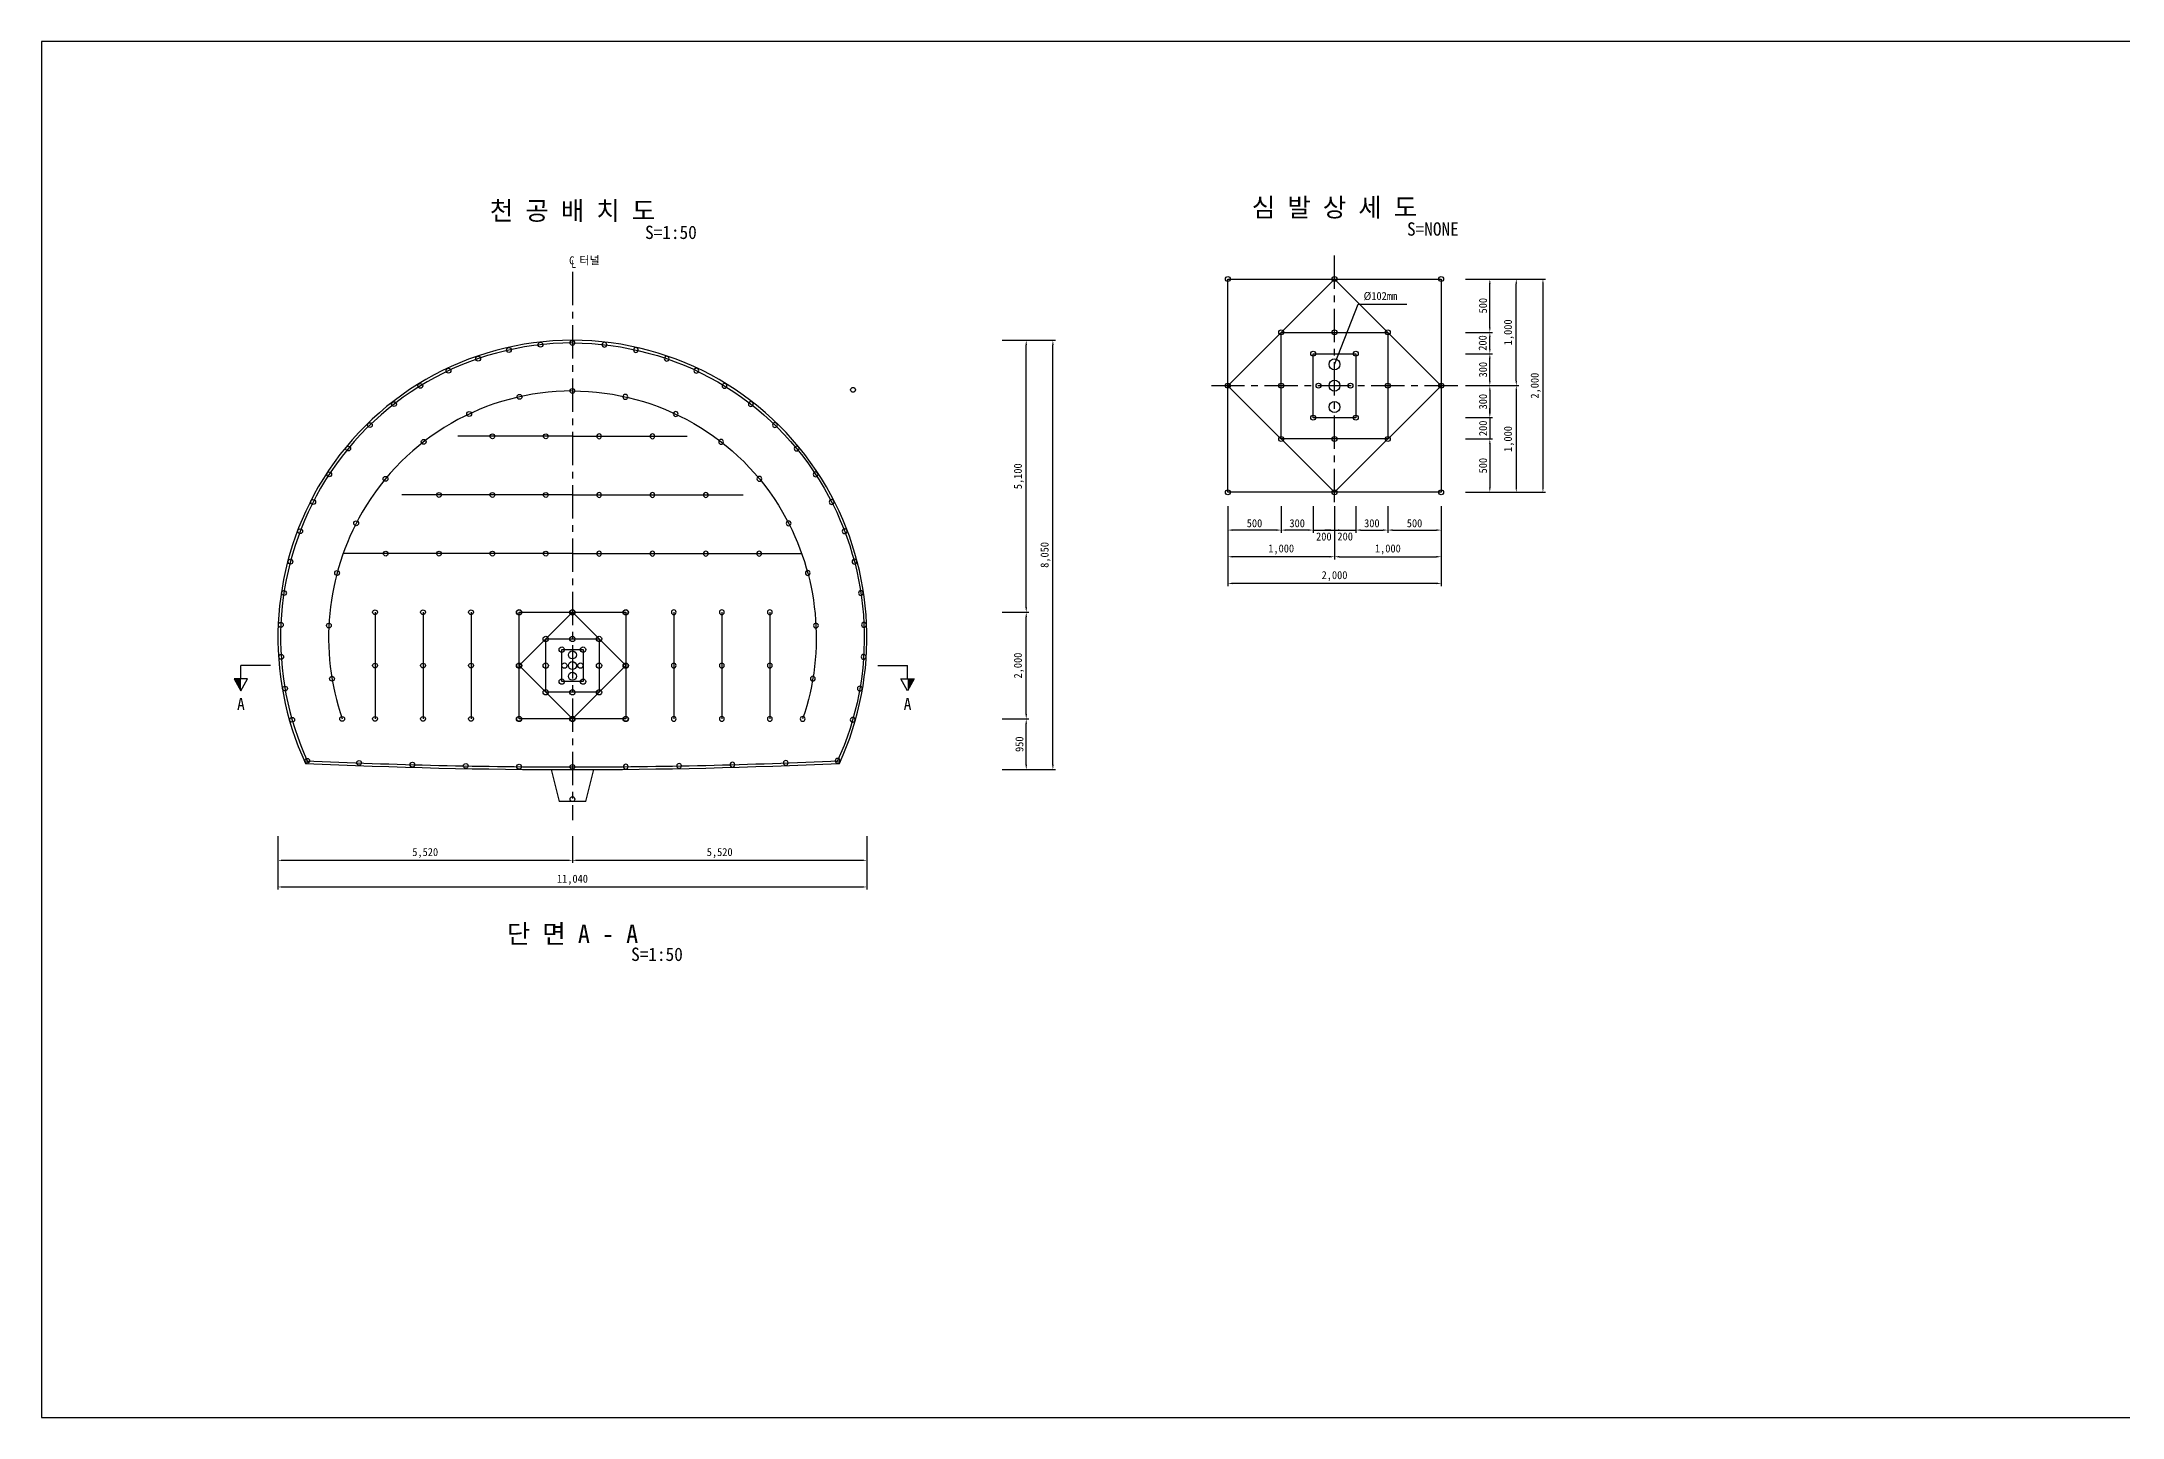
# Model space of a CAD drawing. Header units: millimetres. Extents: x -36866 to 42734, y 0 to 83144.
# Drawn here: x -36866 to 2138, y 54806 to 80606 of the extents above; entities that cross this region are included whole.
import ezdxf
from ezdxf.enums import TextEntityAlignment as Align

# ---------------------------------------------------------------- set-up
doc = ezdxf.new("R2010")
doc.units = ezdxf.units.MM
doc.header["$LTSCALE"] = 500
doc.header["$PDMODE"] = 1
doc.linetypes.add('A-CENTR01', pattern=[2, 1.25, -0.25, 0.25, -0.25])
for name, color, linetype in [('CS-BLST', 4, 'Continuous'), ('CS-BLST-LIN1', 2, 'Continuous'), ('CS-BLST-LIN2', 2, 'Continuous'), ('CS-BLST-LIN3', 2, 'Continuous'), ('CS-BLST-TEX1', 6, 'Continuous'), ('CS-CNTL', 1, 'A-CENTR01'), ('CS-DIMS', 1, 'Continuous'), ('CS-EXCV', 3, 'E-DIGLN01'), ('CS-LEAL', 1, 'Continuous'), ('CS-SYMB', 2, 'Continuous'), ('CS-TABL-TEX2', 3, 'Continuous'), ('CS-TEX1', 6, 'Continuous'), ('CS-TEXT', 3, 'Continuous'), ('CX-PAPR', 2, 'Continuous')]:
    doc.layers.add(name, color=color, linetype=linetype)
doc.styles.add('굴림체', font='')
doc.styles.get('굴림체').set_extended_font_data('GulimChe')
doc.linetypes.add('E-DIGLN01', pattern='A,0.9,-0.2,[19,kscals.shx,S=0.1,R=180,X=0,Y=0],0.9', length=2)
doc.dimstyles.new('DIM-50', dxfattribs={"dimscale": 50, "dimtxt": 3, "dimasz": 2, "dimexe": 1, "dimexo": 1, "dimgap": 1.25, "dimtad": 1, "dimdec": 0, "dimzin": 0, "dimdsep": 46, "dimlunit": 6, "dimtxsty": '굴림체', "dimcen": 0, "dimclrd": 1, "dimclre": 1, "dimclrt": 3, "dimaunit": 1, "dimadec": 3, "dimazin": 0, "dimtfac": 1, "dimtdec": 0, "dimtmove": 2, "dimatfit": 3, "dimfxl": 1, "dimtolj": 1, "dimtzin": 0, "dimarcsym": 0})
doc.dimstyles.new('DIM01-50', dxfattribs={"dimscale": 50, "dimtxt": 3, "dimasz": 1.8, "dimexe": 1, "dimexo": 1, "dimgap": 1, "dimtad": 1, "dimdec": 0, "dimzin": 9, "dimdsep": 46, "dimlunit": 6, "dimtxsty": '굴림체', "dimcen": 2.5, "dimclrt": 3, "dimadec": 4, "dimazin": 0, "dimtfac": 1, "dimtdec": 0, "dimtmove": 2, "dimatfit": 3, "dimfxl": 1, "dimtolj": 1, "dimtzin": 0, "dimarcsym": 0})

# ---------------------------------------------------------------- blocks, each defined once
blk = doc.blocks.new('*D66')
at = {"layer": 'CS-DIMS', "color": 0, "lineweight": -2, "transparency": 16777216}
for p, q in [((-32436, 65703), (-32436, 65203)), ((-26916, 65703), (-26916, 65203)), ((-32346, 65253), (-27006, 65253))]:
    blk.add_line(p, q, dxfattribs=at)
at = {"layer": 'CS-DIMS', "color": 0, "transparency": 16777216}
for points in [[(-32346, 65268), (-32346, 65238), (-32436, 65253)], [(-27006, 65268), (-27006, 65238), (-26916, 65253)]]:
    blk.add_solid(points, dxfattribs=at)
at = {"layer": 'Defpoints', "color": 0, "transparency": 16777216}
for p in [(-32436, 65753), (-26916, 65753), (-26916, 65253)]:
    blk.add_point(p, dxfattribs=at)
at = {"layer": 'CS-DIMS', "color": 3, "transparency": 16777216, "insert": (-29676, 65389), "char_height": 150, "attachment_point": 5, "style": '굴림체'}
blk.add_mtext('\\A1;5,520', dxfattribs=at)
blk = doc.blocks.new('*D67')
at = {"layer": 'CS-DIMS', "color": 0, "lineweight": -2, "transparency": 16777216}
for p, q in [((-26916, 65703), (-26916, 65203)), ((-21396, 65703), (-21396, 65203)), ((-26826, 65253), (-21486, 65253))]:
    blk.add_line(p, q, dxfattribs=at)
at = {"layer": 'CS-DIMS', "color": 0, "transparency": 16777216}
for points in [[(-26826, 65268), (-26826, 65238), (-26916, 65253)], [(-21486, 65268), (-21486, 65238), (-21396, 65253)]]:
    blk.add_solid(points, dxfattribs=at)
at = {"layer": 'Defpoints', "color": 0, "transparency": 16777216}
for p in [(-26916, 65753), (-21396, 65753), (-21396, 65253)]:
    blk.add_point(p, dxfattribs=at)
at = {"layer": 'CS-DIMS', "color": 3, "transparency": 16777216, "insert": (-24156, 65389), "char_height": 150, "attachment_point": 5, "style": '굴림체'}
blk.add_mtext('\\A1;5,520', dxfattribs=at)
blk = doc.blocks.new('*D68')
at = {"layer": 'CS-DIMS', "color": 0, "lineweight": -2, "transparency": 16777216}
for p, q in [((-32436, 65203), (-32436, 64703)), ((-21396, 65203), (-21396, 64703)), ((-32346, 64753), (-21486, 64753))]:
    blk.add_line(p, q, dxfattribs=at)
at = {"layer": 'CS-DIMS', "color": 0, "transparency": 16777216}
for points in [[(-32346, 64768), (-32346, 64738), (-32436, 64753)], [(-21486, 64768), (-21486, 64738), (-21396, 64753)]]:
    blk.add_solid(points, dxfattribs=at)
at = {"layer": 'Defpoints', "color": 0, "transparency": 16777216}
for p in [(-32436, 65253), (-21396, 65253), (-21396, 64753)]:
    blk.add_point(p, dxfattribs=at)
at = {"layer": 'CS-DIMS', "color": 3, "transparency": 16777216, "insert": (-26916, 64889), "char_height": 150, "attachment_point": 5, "style": '굴림체'}
blk.add_mtext('\\A1;11,040', dxfattribs=at)
blk = doc.blocks.new('SECB_L1')
at = {"layer": 'CS-SYMB'}
for p in [(-11.1, 4.99), (0, 0)]:
    blk.add_line(p, (-11.1, 0), dxfattribs=at)
blk.add_lwpolyline([(-11.1, 9.41), (-8.6, 4.99), (-13.6, 4.99)], close=True, dxfattribs=at)
blk.add_solid([(-11.1, 9.41), (-11.1, 9.41), (-11.1, 4.99), (-13.6, 4.99)], dxfattribs=at)
at = {"layer": 'CS-TEX1', "style": '굴림체', "flags": 4}
for tag, rotation in [('A_180', 180), ('A_090', 270), ('A_270', 90)]:
    blk.add_attdef(tag, text='', height=5, rotation=rotation, dxfattribs=at).set_placement((-10.79, 14), align=Align.MIDDLE)
blk.add_attdef('A_000', text='', height=4.5, dxfattribs=at).set_placement((-11.1, 14.41), align=Align.MIDDLE)
blk = doc.blocks.new('*D69')
at = {"layer": 'CS-DIMS', "color": 0, "lineweight": -2, "transparency": 16777216}
for p, q in [((-18860, 67905), (-18360, 67905)), ((-18410, 67045), (-18410, 67815)), ((-18860, 66955), (-18360, 66955))]:
    blk.add_line(p, q, dxfattribs=at)
at = {"layer": 'CS-DIMS', "color": 0, "transparency": 16777216}
for points in [[(-18425, 67815), (-18395, 67815), (-18410, 67905)], [(-18425, 67045), (-18395, 67045), (-18410, 66955)]]:
    blk.add_solid(points, dxfattribs=at)
at = {"layer": 'Defpoints', "color": 0, "transparency": 16777216}
for p in [(-18910, 67905), (-18410, 67905), (-18910, 66955)]:
    blk.add_point(p, dxfattribs=at)
at = {"layer": 'CS-DIMS', "color": 3, "transparency": 16777216, "insert": (-18537, 67430), "char_height": 150, "attachment_point": 5, "rotation": 90, "style": '굴림체'}
blk.add_mtext('\\A1;950', dxfattribs=at)
blk = doc.blocks.new('*D70')
at = {"layer": 'CS-DIMS', "color": 0, "lineweight": -2, "transparency": 16777216}
for p, q in [((-18360, 75005), (-17860, 75005)), ((-17910, 67045), (-17910, 74915)), ((-18360, 66955), (-17860, 66955))]:
    blk.add_line(p, q, dxfattribs=at)
at = {"layer": 'CS-DIMS', "color": 0, "transparency": 16777216}
for points in [[(-17925, 74915), (-17895, 74915), (-17910, 75005)], [(-17925, 67045), (-17895, 67045), (-17910, 66955)]]:
    blk.add_solid(points, dxfattribs=at)
at = {"layer": 'Defpoints', "color": 0, "transparency": 16777216}
for p in [(-18410, 75005), (-17910, 75005), (-18410, 66955)]:
    blk.add_point(p, dxfattribs=at)
at = {"layer": 'CS-DIMS', "color": 3, "transparency": 16777216, "insert": (-18047, 70980), "char_height": 150, "attachment_point": 5, "rotation": 90, "style": '굴림체'}
blk.add_mtext('\\A1;8,050', dxfattribs=at)
blk = doc.blocks.new('*D71')
at = {"layer": 'CS-DIMS', "color": 0, "lineweight": -2, "transparency": 16777216}
for p, q in [((-18860, 69905), (-18360, 69905)), ((-18410, 67995), (-18410, 69815)), ((-18860, 67905), (-18360, 67905))]:
    blk.add_line(p, q, dxfattribs=at)
at = {"layer": 'CS-DIMS', "color": 0, "transparency": 16777216}
for points in [[(-18425, 69815), (-18395, 69815), (-18410, 69905)], [(-18425, 67995), (-18395, 67995), (-18410, 67905)]]:
    blk.add_solid(points, dxfattribs=at)
at = {"layer": 'Defpoints', "color": 0, "transparency": 16777216}
for p in [(-18910, 69905), (-18410, 69905), (-18910, 67905)]:
    blk.add_point(p, dxfattribs=at)
at = {"layer": 'CS-DIMS', "color": 3, "transparency": 16777216, "insert": (-18547, 68905), "char_height": 150, "attachment_point": 5, "rotation": 90, "style": '굴림체'}
blk.add_mtext('\\A1;2,000', dxfattribs=at)
blk = doc.blocks.new('*D72')
at = {"layer": 'CS-DIMS', "color": 0, "lineweight": -2, "transparency": 16777216}
for p, q in [((-18860, 75005), (-18360, 75005)), ((-18410, 69995), (-18410, 74915)), ((-18860, 69905), (-18360, 69905))]:
    blk.add_line(p, q, dxfattribs=at)
at = {"layer": 'CS-DIMS', "color": 0, "transparency": 16777216}
for points in [[(-18425, 74915), (-18395, 74915), (-18410, 75005)], [(-18425, 69995), (-18395, 69995), (-18410, 69905)]]:
    blk.add_solid(points, dxfattribs=at)
at = {"layer": 'Defpoints', "color": 0, "transparency": 16777216}
for p in [(-18910, 75005), (-18410, 75005), (-18910, 69905)]:
    blk.add_point(p, dxfattribs=at)
at = {"layer": 'CS-DIMS', "color": 3, "transparency": 16777216, "insert": (-18547, 72455), "char_height": 150, "attachment_point": 5, "rotation": 90, "style": '굴림체'}
blk.add_mtext('\\A1;5,100', dxfattribs=at)
blk = doc.blocks.new('*D73')
at = {"layer": 'CS-DIMS', "color": 0, "lineweight": -2, "transparency": 16777216}
for p, q in [((-14631, 71896), (-14631, 70396)), ((-10631, 71896), (-10631, 70396)), ((-10721, 70446), (-14541, 70446))]:
    blk.add_line(p, q, dxfattribs=at)
at = {"layer": 'CS-DIMS', "color": 0, "transparency": 16777216}
for points in [[(-14541, 70461), (-14541, 70431), (-14631, 70446)], [(-10721, 70461), (-10721, 70431), (-10631, 70446)]]:
    blk.add_solid(points, dxfattribs=at)
at = {"layer": 'Defpoints', "color": 0, "transparency": 16777216}
for p in [(-14631, 71946), (-10631, 71946), (-14631, 70446)]:
    blk.add_point(p, dxfattribs=at)
at = {"layer": 'CS-DIMS', "color": 3, "transparency": 16777216, "insert": (-12631, 70582), "char_height": 150, "attachment_point": 5, "style": '굴림체'}
blk.add_mtext('\\A1;2,000', dxfattribs=at)
blk = doc.blocks.new('*D74')
at = {"layer": 'CS-DIMS', "color": 0, "lineweight": -2, "transparency": 16777216}
for p, q in [((-14631, 71896), (-14631, 70896)), ((-12631, 71896), (-12631, 70896)), ((-12721, 70946), (-14541, 70946))]:
    blk.add_line(p, q, dxfattribs=at)
at = {"layer": 'CS-DIMS', "color": 0, "transparency": 16777216}
for points in [[(-14541, 70961), (-14541, 70931), (-14631, 70946)], [(-12721, 70961), (-12721, 70931), (-12631, 70946)]]:
    blk.add_solid(points, dxfattribs=at)
at = {"layer": 'Defpoints', "color": 0, "transparency": 16777216}
for p in [(-14631, 71946), (-12631, 71946), (-14631, 70946)]:
    blk.add_point(p, dxfattribs=at)
at = {"layer": 'CS-DIMS', "color": 3, "transparency": 16777216, "insert": (-13631, 71082), "char_height": 150, "attachment_point": 5, "style": '굴림체'}
blk.add_mtext('\\A1;1,000', dxfattribs=at)
blk = doc.blocks.new('*D75')
at = {"layer": 'CS-DIMS', "color": 0, "lineweight": -2, "transparency": 16777216}
for p, q in [((-14631, 71896), (-14631, 71396)), ((-13631, 71896), (-13631, 71396)), ((-13721, 71446), (-14541, 71446))]:
    blk.add_line(p, q, dxfattribs=at)
at = {"layer": 'CS-DIMS', "color": 0, "transparency": 16777216}
for points in [[(-14541, 71461), (-14541, 71431), (-14631, 71446)], [(-13721, 71461), (-13721, 71431), (-13631, 71446)]]:
    blk.add_solid(points, dxfattribs=at)
at = {"layer": 'Defpoints', "color": 0, "transparency": 16777216}
for p in [(-14631, 71946), (-13631, 71946), (-14631, 71446)]:
    blk.add_point(p, dxfattribs=at)
at = {"layer": 'CS-DIMS', "color": 3, "transparency": 16777216, "insert": (-14131, 71573), "char_height": 150, "attachment_point": 5, "style": '굴림체'}
blk.add_mtext('\\A1;500', dxfattribs=at)
blk = doc.blocks.new('*D76')
at = {"layer": 'CS-DIMS', "color": 0, "lineweight": -2, "transparency": 16777216}
for p, q in [((-13631, 71896), (-13631, 71396)), ((-13031, 71896), (-13031, 71396)), ((-13121, 71446), (-13541, 71446))]:
    blk.add_line(p, q, dxfattribs=at)
at = {"layer": 'CS-DIMS', "color": 0, "transparency": 16777216}
for points in [[(-13541, 71461), (-13541, 71431), (-13631, 71446)], [(-13121, 71461), (-13121, 71431), (-13031, 71446)]]:
    blk.add_solid(points, dxfattribs=at)
at = {"layer": 'Defpoints', "color": 0, "transparency": 16777216}
for p in [(-13631, 71946), (-13031, 71946), (-13631, 71446)]:
    blk.add_point(p, dxfattribs=at)
at = {"layer": 'CS-DIMS', "color": 3, "transparency": 16777216, "insert": (-13331, 71573), "char_height": 150, "attachment_point": 5, "style": '굴림체'}
blk.add_mtext('\\A1;300', dxfattribs=at)
blk = doc.blocks.new('*D77')
at = {"layer": 'CS-DIMS', "color": 0, "lineweight": -2, "transparency": 16777216}
for p, q in [((-12631, 71896), (-12631, 70896)), ((-10631, 71896), (-10631, 70896)), ((-12541, 70946), (-10721, 70946))]:
    blk.add_line(p, q, dxfattribs=at)
at = {"layer": 'CS-DIMS', "color": 0, "transparency": 16777216}
for points in [[(-12541, 70961), (-12541, 70931), (-12631, 70946)], [(-10721, 70961), (-10721, 70931), (-10631, 70946)]]:
    blk.add_solid(points, dxfattribs=at)
at = {"layer": 'Defpoints', "color": 0, "transparency": 16777216}
for p in [(-12631, 71946), (-10631, 71946), (-10631, 70946)]:
    blk.add_point(p, dxfattribs=at)
at = {"layer": 'CS-DIMS', "color": 3, "transparency": 16777216, "insert": (-11631, 71082), "char_height": 150, "attachment_point": 5, "style": '굴림체'}
blk.add_mtext('\\A1;1,000', dxfattribs=at)
blk = doc.blocks.new('*D78')
at = {"layer": 'CS-DIMS', "color": 0, "lineweight": -2, "transparency": 16777216}
for p, q in [((-11631, 71896), (-11631, 71396)), ((-10631, 71896), (-10631, 71396)), ((-11541, 71446), (-10721, 71446))]:
    blk.add_line(p, q, dxfattribs=at)
at = {"layer": 'CS-DIMS', "color": 0, "transparency": 16777216}
for points in [[(-11541, 71461), (-11541, 71431), (-11631, 71446)], [(-10721, 71461), (-10721, 71431), (-10631, 71446)]]:
    blk.add_solid(points, dxfattribs=at)
at = {"layer": 'Defpoints', "color": 0, "transparency": 16777216}
for p in [(-11631, 71946), (-10631, 71946), (-10631, 71446)]:
    blk.add_point(p, dxfattribs=at)
at = {"layer": 'CS-DIMS', "color": 3, "transparency": 16777216, "insert": (-11131, 71573), "char_height": 150, "attachment_point": 5, "style": '굴림체'}
blk.add_mtext('\\A1;500', dxfattribs=at)
blk = doc.blocks.new('*D79')
at = {"layer": 'CS-DIMS', "color": 0, "lineweight": -2, "transparency": 16777216}
for p, q in [((-12230, 71896), (-12230, 71396)), ((-11631, 71896), (-11631, 71396)), ((-12140, 71446), (-11721, 71446))]:
    blk.add_line(p, q, dxfattribs=at)
at = {"layer": 'CS-DIMS', "color": 0, "transparency": 16777216}
for points in [[(-12140, 71461), (-12140, 71431), (-12230, 71446)], [(-11721, 71461), (-11721, 71431), (-11631, 71446)]]:
    blk.add_solid(points, dxfattribs=at)
at = {"layer": 'Defpoints', "color": 0, "transparency": 16777216}
for p in [(-12230, 71946), (-11631, 71946), (-11631, 71446)]:
    blk.add_point(p, dxfattribs=at)
at = {"layer": 'CS-DIMS', "color": 3, "transparency": 16777216, "insert": (-11931, 71573), "char_height": 150, "attachment_point": 5, "style": '굴림체'}
blk.add_mtext('\\A1;300', dxfattribs=at)
blk = doc.blocks.new('*D80')
at = {"layer": 'CS-DIMS', "color": 0, "lineweight": -2, "transparency": 16777216}
for p, q in [((-12631, 71896), (-12631, 71396)), ((-12230, 71896), (-12230, 71396)), ((-12721, 71446), (-12811, 71446)), ((-12631, 71446), (-12230, 71446)), ((-12140, 71446), (-12050, 71446))]:
    blk.add_line(p, q, dxfattribs=at)
at = {"layer": 'CS-DIMS', "color": 0, "transparency": 16777216}
for points in [[(-12721, 71461), (-12721, 71431), (-12631, 71446)], [(-12140, 71461), (-12140, 71431), (-12230, 71446)]]:
    blk.add_solid(points, dxfattribs=at)
at = {"layer": 'Defpoints', "color": 0, "transparency": 16777216}
for p in [(-12631, 71946), (-12230, 71946), (-12230, 71446)]:
    blk.add_point(p, dxfattribs=at)
at = {"layer": 'CS-DIMS', "color": 3, "transparency": 16777216, "insert": (-12431, 71325), "char_height": 150, "attachment_point": 5, "style": '굴림체'}
blk.add_mtext('\\A1;200', dxfattribs=at)
blk = doc.blocks.new('*D81')
at = {"layer": 'CS-DIMS', "color": 0, "lineweight": -2, "transparency": 16777216}
for p, q in [((-10174, 76154), (-8674, 76154)), ((-8724, 76064), (-8724, 72244)), ((-10173, 72154), (-8674, 72154))]:
    blk.add_line(p, q, dxfattribs=at)
at = {"layer": 'CS-DIMS', "color": 0, "transparency": 16777216}
for points in [[(-8739, 76064), (-8709, 76064), (-8724, 76154)], [(-8739, 72244), (-8709, 72244), (-8724, 72154)]]:
    blk.add_solid(points, dxfattribs=at)
at = {"layer": 'Defpoints', "color": 0, "transparency": 16777216}
for p in [(-10224, 76154), (-10223, 72154), (-8724, 72154)]:
    blk.add_point(p, dxfattribs=at)
at = {"layer": 'CS-DIMS', "color": 3, "transparency": 16777216, "insert": (-8860, 74154), "char_height": 150, "attachment_point": 5, "rotation": 90, "style": '굴림체'}
blk.add_mtext('\\A1;2,000', dxfattribs=at)
blk = doc.blocks.new('*D82')
at = {"layer": 'CS-DIMS', "color": 0, "lineweight": -2, "transparency": 16777216}
for p, q in [((-10173, 74154), (-9174, 74154)), ((-9224, 74064), (-9224, 72244)), ((-10174, 72154), (-9174, 72154))]:
    blk.add_line(p, q, dxfattribs=at)
at = {"layer": 'CS-DIMS', "color": 0, "transparency": 16777216}
for points in [[(-9239, 74064), (-9209, 74064), (-9224, 74154)], [(-9239, 72244), (-9209, 72244), (-9224, 72154)]]:
    blk.add_solid(points, dxfattribs=at)
at = {"layer": 'Defpoints', "color": 0, "transparency": 16777216}
for p in [(-10223, 74154), (-10224, 72154), (-9224, 72154)]:
    blk.add_point(p, dxfattribs=at)
at = {"layer": 'CS-DIMS', "color": 3, "transparency": 16777216, "insert": (-9360, 73154), "char_height": 150, "attachment_point": 5, "rotation": 90, "style": '굴림체'}
blk.add_mtext('\\A1;1,000', dxfattribs=at)
blk = doc.blocks.new('*D83')
at = {"layer": 'CS-DIMS', "color": 0, "lineweight": -2, "transparency": 16777216}
for p, q in [((-10173, 73154), (-9670, 73154)), ((-9720, 73064), (-9720, 72244)), ((-10173, 72154), (-9670, 72154))]:
    blk.add_line(p, q, dxfattribs=at)
at = {"layer": 'CS-DIMS', "color": 0, "transparency": 16777216}
for points in [[(-9735, 73064), (-9705, 73064), (-9720, 73154)], [(-9735, 72244), (-9705, 72244), (-9720, 72154)]]:
    blk.add_solid(points, dxfattribs=at)
at = {"layer": 'Defpoints', "color": 0, "transparency": 16777216}
for p in [(-10223, 73154), (-10223, 72154), (-9720, 72154)]:
    blk.add_point(p, dxfattribs=at)
at = {"layer": 'CS-DIMS', "color": 3, "transparency": 16777216, "insert": (-9847, 72654), "char_height": 150, "attachment_point": 5, "rotation": 90, "style": '굴림체'}
blk.add_mtext('\\A1;500', dxfattribs=at)
blk = doc.blocks.new('*D84')
at = {"layer": 'CS-DIMS', "color": 0, "lineweight": -2, "transparency": 16777216}
for p, q in [((-9720, 73644), (-9720, 73734)), ((-10173, 73554), (-9670, 73554)), ((-9720, 73554), (-9720, 73154)), ((-10173, 73154), (-9670, 73154)), ((-9720, 73064), (-9720, 72974))]:
    blk.add_line(p, q, dxfattribs=at)
at = {"layer": 'CS-DIMS', "color": 0, "transparency": 16777216}
for points in [[(-9735, 73644), (-9705, 73644), (-9720, 73554)], [(-9735, 73064), (-9705, 73064), (-9720, 73154)]]:
    blk.add_solid(points, dxfattribs=at)
at = {"layer": 'Defpoints', "color": 0, "transparency": 16777216}
for p in [(-10223, 73554), (-10223, 73154), (-9720, 73154)]:
    blk.add_point(p, dxfattribs=at)
at = {"layer": 'CS-DIMS', "color": 3, "transparency": 16777216, "insert": (-9846, 73354), "char_height": 150, "attachment_point": 5, "rotation": 90, "style": '굴림체'}
blk.add_mtext('\\A1;200', dxfattribs=at)
blk = doc.blocks.new('*D85')
at = {"layer": 'CS-DIMS', "color": 0, "lineweight": -2, "transparency": 16777216}
for p, q in [((-10173, 74154), (-9670, 74154)), ((-9720, 74064), (-9720, 73644)), ((-10173, 73554), (-9670, 73554))]:
    blk.add_line(p, q, dxfattribs=at)
at = {"layer": 'CS-DIMS', "color": 0, "transparency": 16777216}
for points in [[(-9735, 74064), (-9705, 74064), (-9720, 74154)], [(-9735, 73644), (-9705, 73644), (-9720, 73554)]]:
    blk.add_solid(points, dxfattribs=at)
at = {"layer": 'Defpoints', "color": 0, "transparency": 16777216}
for p in [(-10223, 74154), (-10223, 73554), (-9720, 73554)]:
    blk.add_point(p, dxfattribs=at)
at = {"layer": 'CS-DIMS', "color": 3, "transparency": 16777216, "insert": (-9847, 73854), "char_height": 150, "attachment_point": 5, "rotation": 90, "style": '굴림체'}
blk.add_mtext('\\A1;300', dxfattribs=at)
blk = doc.blocks.new('*D86')
at = {"layer": 'CS-DIMS', "color": 0, "lineweight": -2, "transparency": 16777216}
for p, q in [((-10174, 76154), (-9174, 76154)), ((-9224, 74244), (-9224, 76064)), ((-10173, 74154), (-9174, 74154))]:
    blk.add_line(p, q, dxfattribs=at)
at = {"layer": 'CS-DIMS', "color": 0, "transparency": 16777216}
for points in [[(-9239, 76064), (-9209, 76064), (-9224, 76154)], [(-9239, 74244), (-9209, 74244), (-9224, 74154)]]:
    blk.add_solid(points, dxfattribs=at)
at = {"layer": 'Defpoints', "color": 0, "transparency": 16777216}
for p in [(-10224, 76154), (-9224, 76154), (-10223, 74154)]:
    blk.add_point(p, dxfattribs=at)
at = {"layer": 'CS-DIMS', "color": 3, "transparency": 16777216, "insert": (-9360, 75154), "char_height": 150, "attachment_point": 5, "rotation": 90, "style": '굴림체'}
blk.add_mtext('\\A1;1,000', dxfattribs=at)
blk = doc.blocks.new('*D87')
at = {"layer": 'CS-DIMS', "color": 0, "lineweight": -2, "transparency": 16777216}
for p, q in [((-10173, 76154), (-9670, 76154)), ((-9720, 75244), (-9720, 76064)), ((-10173, 75154), (-9670, 75154))]:
    blk.add_line(p, q, dxfattribs=at)
at = {"layer": 'CS-DIMS', "color": 0, "transparency": 16777216}
for points in [[(-9735, 76064), (-9705, 76064), (-9720, 76154)], [(-9735, 75244), (-9705, 75244), (-9720, 75154)]]:
    blk.add_solid(points, dxfattribs=at)
at = {"layer": 'Defpoints', "color": 0, "transparency": 16777216}
for p in [(-10223, 76154), (-9720, 76154), (-10223, 75154)]:
    blk.add_point(p, dxfattribs=at)
at = {"layer": 'CS-DIMS', "color": 3, "transparency": 16777216, "insert": (-9847, 75654), "char_height": 150, "attachment_point": 5, "rotation": 90, "style": '굴림체'}
blk.add_mtext('\\A1;500', dxfattribs=at)
blk = doc.blocks.new('*D88')
at = {"layer": 'CS-DIMS', "color": 0, "lineweight": -2, "transparency": 16777216}
for p, q in [((-10173, 75154), (-9670, 75154)), ((-9720, 74844), (-9720, 75064)), ((-10173, 74754), (-9670, 74754))]:
    blk.add_line(p, q, dxfattribs=at)
at = {"layer": 'CS-DIMS', "color": 0, "transparency": 16777216}
for points in [[(-9735, 75064), (-9705, 75064), (-9720, 75154)], [(-9735, 74844), (-9705, 74844), (-9720, 74754)]]:
    blk.add_solid(points, dxfattribs=at)
at = {"layer": 'Defpoints', "color": 0, "transparency": 16777216}
for p in [(-10223, 75154), (-9720, 75154), (-10223, 74754)]:
    blk.add_point(p, dxfattribs=at)
at = {"layer": 'CS-DIMS', "color": 3, "transparency": 16777216, "insert": (-9854, 74954), "char_height": 150, "attachment_point": 5, "rotation": 90, "style": '굴림체'}
blk.add_mtext('\\A1;200', dxfattribs=at)
blk = doc.blocks.new('*D89')
at = {"layer": 'CS-DIMS', "color": 0, "lineweight": -2, "transparency": 16777216}
for p, q in [((-10173, 74754), (-9670, 74754)), ((-9720, 74244), (-9720, 74664)), ((-10173, 74154), (-9670, 74154))]:
    blk.add_line(p, q, dxfattribs=at)
at = {"layer": 'CS-DIMS', "color": 0, "transparency": 16777216}
for points in [[(-9735, 74664), (-9705, 74664), (-9720, 74754)], [(-9735, 74244), (-9705, 74244), (-9720, 74154)]]:
    blk.add_solid(points, dxfattribs=at)
at = {"layer": 'Defpoints', "color": 0, "transparency": 16777216}
for p in [(-10223, 74754), (-9720, 74754), (-10223, 74154)]:
    blk.add_point(p, dxfattribs=at)
at = {"layer": 'CS-DIMS', "color": 3, "transparency": 16777216, "insert": (-9847, 74454), "char_height": 150, "attachment_point": 5, "rotation": 90, "style": '굴림체'}
blk.add_mtext('\\A1;300', dxfattribs=at)
blk = doc.blocks.new('*D90')
at = {"layer": 'CS-DIMS', "color": 0, "lineweight": -2, "transparency": 16777216}
for p, q in [((-13031, 71896), (-13031, 71396)), ((-12631, 71896), (-12631, 71396)), ((-13121, 71446), (-13211, 71446)), ((-13031, 71446), (-12631, 71446)), ((-12541, 71446), (-12451, 71446))]:
    blk.add_line(p, q, dxfattribs=at)
at = {"layer": 'CS-DIMS', "color": 0, "transparency": 16777216}
for points in [[(-13121, 71461), (-13121, 71431), (-13031, 71446)], [(-12541, 71461), (-12541, 71431), (-12631, 71446)]]:
    blk.add_solid(points, dxfattribs=at)
at = {"layer": 'Defpoints', "color": 0, "transparency": 16777216}
for p in [(-13031, 71946), (-12631, 71946), (-12631, 71446)]:
    blk.add_point(p, dxfattribs=at)
at = {"layer": 'CS-DIMS', "color": 3, "transparency": 16777216, "insert": (-12831, 71324), "char_height": 150, "attachment_point": 5, "style": '굴림체'}
blk.add_mtext('\\A1;200', dxfattribs=at)
blk = doc.blocks.new('bh')
at = {"layer": 'CS-BLST'}
blk.add_circle((0, 0), 45, dxfattribs=at)

msp = doc.modelspace()

# ---------------------------------------------------------------- linework, layer by layer
at = {"layer": 'CS-BLST'}
for centre, radius in [((-14631, 76153.8), 45), ((-12631, 76153.8), 45), ((-10631, 76153.8), 45), ((-13631, 75153.8), 45), ((-12631, 75153.8), 45), ((-11631, 75153.8), 45), ((-13031, 74753.8), 45), ((-12631, 74553.8), 102), ((-12231, 74753.8), 45), ((-14631, 74153.8), 45), ((-13631, 74153.8), 45), ((-12931, 74153.8), 45), ((-12631, 74153.8), 102), ((-12331, 74153.8), 45), ((-11631, 74153.8), 45), ((-10631, 74153.8), 45), ((-12631, 73753.8), 102), ((-13031, 73553.8), 45), ((-12231, 73553.8), 45), ((-13631, 73153.8), 45), ((-12631, 73153.8), 45), ((-11631, 73153.8), 45), ((-14631, 72153.8), 45), ((-12631, 72153.8), 45), ((-10631, 72153.8), 45), ((-27916.4, 69904.6), 50), ((-26916.4, 69904.6), 50), ((-25916.4, 69904.6), 50), ((-27416.4, 69404.6), 50), ((-26916.4, 69404.6), 50), ((-26416.4, 69404.6), 50), ((-27116.4, 69204.6), 50), ((-26916.4, 69104.6), 75), ((-26716.4, 69204.6), 50), ((-27916.4, 68904.6), 50), ((-27416.4, 68904.6), 50), ((-27116.4, 68604.6), 50), ((-27066.4, 68904.6), 50), ((-26916.4, 68904.6), 75), ((-26916.4, 68704.6), 75), ((-26766.4, 68904.6), 50), ((-26716.4, 68604.6), 50), ((-26416.4, 68904.6), 50), ((-25916.4, 68904.6), 50), ((-27416.4, 68404.6), 50), ((-26916.4, 68404.6), 50), ((-26416.4, 68404.6), 50), ((-27916.4, 67904.6), 50), ((-26916.4, 67904.6), 50), ((-25916.4, 67904.6), 50)]:
    msp.add_circle(centre, radius, dxfattribs=at)
at = {"layer": 'CS-BLST-LIN1'}
for p, q in [((-26916.4, 73204.6), (-29064.5, 73204.6)), ((-26916.4, 73204.6), (-24768.3, 73204.6)), ((-26916.4, 72104.6), (-30116.4, 72104.6)), ((-26916.4, 72104.6), (-23716.4, 72104.6)), ((-26916.4, 71004.6), (-31214.7, 71004.6)), ((-26916.4, 71004.6), (-22618, 71004.6)), ((-30616.4, 69904.6), (-30616.4, 67904.6)), ((-29716.4, 69904.6), (-29716.4, 67904.6)), ((-28816.4, 69904.6), (-28816.4, 67904.6)), ((-25016.4, 69904.6), (-25016.4, 67904.6)), ((-24116.4, 69904.6), (-24116.4, 67904.6)), ((-23216.4, 69904.6), (-23216.4, 67904.6))]:
    msp.add_line(p, q, dxfattribs=at)
for points in [[(-14631, 74153.8), (-12631, 76153.8), (-10631, 74153.8), (-12631, 72153.8), (-14631, 74153.8)], [(-14631, 76153.8), (-10631, 76153.8), (-10631, 72153.8), (-14631, 72153.8), (-14631, 76153.8)], [(-13031, 74753.8), (-12231, 74753.8), (-12231, 73553.8), (-13031, 73553.8), (-13031, 74753.8)], [(-27916.4, 69904.6), (-25916.4, 69904.6), (-25916.4, 67904.6), (-27916.4, 67904.6), (-27916.4, 69904.6)], [(-27916.4, 68904.6), (-26916.4, 69904.6), (-25916.4, 68904.6), (-26916.4, 67904.6), (-27916.4, 68904.6)], [(-27916.4, 69904.6), (-25916.4, 69904.6), (-25916.4, 67904.6), (-27916.4, 67904.6), (-27916.4, 69904.6)], [(-27416.4, 69404.6), (-26416.4, 69404.6), (-26416.4, 68404.6), (-27416.4, 68404.6), (-27416.4, 69404.6)], [(-27116.4, 69204.6), (-26716.4, 69204.6), (-26716.4, 68604.6), (-27116.4, 68604.6), (-27116.4, 69204.6)]]:
    msp.add_lwpolyline(points, dxfattribs=at)
msp.add_lwpolyline([(-13631, 75153.8), (-11631, 75153.8), (-11631, 73153.8), (-13631, 73153.8)], close=True, dxfattribs=at)
at = {"layer": 'CS-BLST-LIN2', "flags": 128}
for points in [[(-26916.4, 74054.6, 0.2679492), (-30856.8, 71779.6, 0.2168168), (-31232.2, 67904.6, 0.2168168)], [(-26916.4, 74054.6, -0.2679492), (-22976, 71779.6, -0.2168168), (-22600.6, 67904.6, -0.2168168)]]:
    msp.add_lwpolyline(points, format="xyb", dxfattribs=at)
at = {"layer": 'CS-BLST-LIN3', "flags": 128}
for points in [[(-26916.4, 74954.6, 0.2679492), (-31636.2, 72229.6, 0.2431568), (-31875.5, 67092.5)], [(-26916.4, 74954.6, -0.2679492), (-22196.5, 72229.6, -0.2431568), (-21957.3, 67092.5)]]:
    msp.add_lwpolyline(points, format="xyb", dxfattribs=at)
at = {"layer": 'CS-BLST-LIN3'}
for start, end in [(267.320327, 270), (270, 272.679673)]:
    msp.add_arc((-26916.4, 173999), 106994.4, start, end, dxfattribs=at)
at = {"layer": 'CS-CNTL'}
for p, q in [((-12631, 71972.2), (-12631, 76712.6)), ((-26916.4, 76286.3), (-26916.4, 66005.3)), ((-10318, 74153.8), (-14938, 74153.8))]:
    msp.add_line(p, q, dxfattribs=at)
at = {"layer": 'CS-EXCV'}
for q in [(-26516.4, 66954.6), (-27166.4, 66354.6)]:
    msp.add_line((-26666.4, 66354.6), q, dxfattribs=at)
at = {"layer": 'CS-EXCV', "flags": 128}
msp.add_lwpolyline([(-21911.8, 67071.6, 0.2431568), (-22153.2, 72254.6, 0.5773503), (-31679.5, 72254.6, 0.2431568), (-31920.9, 67071.6, 0.2424339)], format="xyb", dxfattribs=at)
msp.add_lwpolyline([(-27316.4, 66954.6), (-27166.4, 66354.6)], dxfattribs=at)
at = {"layer": 'CS-EXCV'}
msp.add_arc((-26916.4, 173999), 107044.4, 267.320327, 272.679673, dxfattribs=at)
at = {"layer": 'CX-PAPR'}
msp.add_lwpolyline([(-36866.4, 54806.1), (2933.6, 54806.1), (2933.6, 80606.1), (-36866.4, 80606.1)], close=True, dxfattribs=at)

# ---------------------------------------------------------------- block references
at = {"layer": 'CS-BLST-LIN3'}
for p, rotation in [((-27515.2, 74921.6), 186.3077922393581), ((-28683.8, 74660), 198.9233767180799), ((-28106.7, 74823), 192.615584478719), ((-29767.2, 74149.6), 211.5389611968018), ((-29239.6, 74434.6), 205.2311689574409), ((-30260.2, 73808.2), 217.8467534361627), ((-27908.3, 73945.2), 192.5924790123994), ((-30712.8, 73414.8), 224.1545456755237), ((-28852.6, 73622.1), 205.1849580248015), ((-31119.5, 72974), 230.4623379148846), ((-29703.7, 73100.9), 217.7774370372037), ((-28416.4, 73204.6), 180.0000451969065), ((-27416.4, 73204.6), 180.0000451969065), ((-31475.2, 72491.2), 236.7701301542455), ((-30420.7, 72406.7), 230.3699160496058), ((-31775.9, 71972.3), 242.9954780538411), ((-29416.4, 72104.6), 180.0000451969065), ((-28416.4, 72104.6), 180.0000451969065), ((-27416.4, 72104.6), 180.0000451969065), ((-32019.2, 71424.2), 249.134311573005), ((-30969.3, 71573), 242.8678505498478), ((-30416.4, 71004.6), 180.0000451969065), ((-29416.4, 71004.6), 180.0000451969065), ((-28416.4, 71004.6), 180.0000451969065), ((-27416.4, 71004.6), 180.0000451969065), ((-32202.5, 70853.2), 255.273145092169), ((-31327.6, 70641.4), 255.0584419357886), ((-32323.7, 70265.8), 261.4119786113329), ((-32381.4, 69668.9), 267.5508121304968), ((-31481.1, 69655.2), 267.2490333217294), ((-32374.9, 69069.2), 273.6896456496608), ((-31422.8, 68658.8), 279.4396247076702), ((-32304.3, 68473.7), 279.8284791688247), ((-32170.4, 67889.1), 285.9673126879887), ((-31232.2, 67904.6), 279.4396247076702), ((-30915.4, 67079.4), 357.8579892392837), ((-29916, 67046.7), 358.3934919294924), ((-28916.3, 67023.3), 358.9289946197011), ((-27916.4, 67009.3), 359.4644973099098)]:
    msp.add_blockref('bh', p, dxfattribs=dict(at, rotation=rotation))
for p in [(-26916.4, 74954.6), (-21655.9, 74075), (-26916.4, 74054.6), (-30616.4, 69904.6), (-29716.4, 69904.6), (-28816.4, 69904.6), (-27916.4, 69904.6), (-26916.4, 69904.6), (-25916.4, 69904.6), (-30616.4, 68904.6), (-29716.4, 68904.6), (-28816.4, 68904.6), (-27916.4, 68904.6), (-25916.4, 68904.6), (-30616.4, 67904.6), (-29716.4, 67904.6), (-28816.4, 67904.6), (-27916.4, 67904.6), (-26916.4, 67904.6), (-25916.4, 67904.6), (-31888.1, 67120.2), (-26916.4, 67004.6), (-26916.4, 66399.6)]:
    msp.add_blockref('bh', p, dxfattribs=at)
at = {"layer": 'CS-BLST-LIN3', "xscale": -1}
for p, rotation in [((-26317.6, 74921.6), 173.6922077606509), ((-25726, 74823), 167.38441552129), ((-25148.9, 74660), 161.0766232819291), ((-24593.2, 74434.6), 154.7688310425682), ((-24065.6, 74149.6), 148.4610388032073), ((-25924.4, 73945.2), 167.4075209876098), ((-23572.5, 73808.2), 142.1532465638463), ((-24980.2, 73622.1), 154.8150419752075), ((-23119.9, 73414.8), 135.8454543244854), ((-26416.4, 73204.6), 179.9999548031026), ((-25416.4, 73204.6), 179.9999548031026), ((-24129.1, 73100.9), 142.2225629628054), ((-22713.3, 72974), 129.5376620851245), ((-22357.6, 72491.2), 123.2298698457635), ((-23412.1, 72406.7), 129.6300839504032), ((-26416.4, 72104.6), 179.9999548031026), ((-25416.4, 72104.6), 179.9999548031026), ((-24416.4, 72104.6), 179.9999548031026), ((-22056.8, 71972.3), 117.004521946168), ((-22863.5, 71573), 117.1321494501612), ((-21813.5, 71424.2), 110.8656884270041), ((-26416.4, 71004.6), 179.9999548031026), ((-25416.4, 71004.6), 179.9999548031026), ((-24416.4, 71004.6), 179.9999548031026), ((-23416.4, 71004.6), 179.9999548031026), ((-22505.2, 70641.4), 104.9415580642206), ((-21630.2, 70853.2), 104.7268549078401), ((-21509.1, 70265.8), 98.58802138867611), ((-22351.7, 69655.2), 92.75096667827962), ((-21451.4, 69668.9), 92.44918786951224), ((-21457.9, 69069.2), 86.31035435034822), ((-22409.9, 68658.8), 80.56037529233883), ((-21528.5, 68473.7), 80.1715208311843), ((-22600.6, 67904.6), 80.56037529233883), ((-21662.3, 67889.1), 74.03268731202037), ((-23916.8, 67046.7), 1.606508070516668), ((-22917.3, 67079.4), 2.142010760725395), ((-25916.4, 67009.3), 0.5355026900992943), ((-24916.5, 67023.3), 1.071005380308021)]:
    msp.add_blockref('bh', p, dxfattribs=dict(at, rotation=rotation))
for p in [(-25016.4, 69904.6), (-24116.4, 69904.6), (-23216.4, 69904.6), (-25016.4, 68904.6), (-24116.4, 68904.6), (-23216.4, 68904.6), (-25016.4, 67904.6), (-24116.4, 67904.6), (-23216.4, 67904.6), (-21944.7, 67120.2)]:
    msp.add_blockref('bh', p, dxfattribs=at)
at = {"layer": 'CS-SYMB'}
ref = msp.add_blockref('SECB_L1', (-32575.4, 68904.6), dxfattribs=dict(at, xscale=-50, yscale=50, zscale=50, rotation=180))
ref.add_attrib('A_000', 'A', dxfattribs={"layer": 'CS-BLST-TEX1', "height": 225, "style": '굴림체', "flags": 4}).set_placement((-33130.3, 68184.3), align=Align.MIDDLE)
ref = msp.add_blockref('SECB_L1', (-21189.2, 68904.6), dxfattribs=dict(at, xscale=50, yscale=50, zscale=50, rotation=180))
ref.add_attrib('A_000', 'A', dxfattribs={"layer": 'CS-BLST-TEX1', "height": 225, "style": '굴림체', "flags": 4}).set_placement((-20634.3, 68184.3), align=Align.MIDDLE)

# ---------------------------------------------------------------- texts
at = {"layer": 'CS-TABL-TEX2', "style": '굴림체'}
msp.add_text('Ø102mm', height=150, dxfattribs=at).set_placement((-12085.6, 75760.5))
at = {"layer": 'CS-TEX1', "style": '굴림체'}
for s, p in [('천 공 배 치 도', (-26914.1, 77438.8)), ('심 발 상 세 도', (-12631, 77501.5))]:
    msp.add_text(s, height=350, dxfattribs=at).set_placement(p, align=Align.MIDDLE)
msp.add_text('단 면 A - A', height=350, dxfattribs=at).set_placement((-26914.1, 63699.3), align=Align.CENTER)
at = {"layer": 'CS-TEXT', "style": '굴림체'}
for s, height, p in [('S=1:50', 250, (-25554.6, 76904.1)), ('S=NONE', 250, (-11271.5, 76966.7)), ('C 터널', 150, (-26977.7, 76428.9)), ('L', 150, (-26940.3, 76361.4)), ('S=1:50', 250, (-25816.3, 63365.6))]:
    msp.add_text(s, height=height, dxfattribs=at).set_placement(p)

# ---------------------------------------------------------------- dimensions: what is measured, and where the dimension line sits
at = {"layer": 'CS-DIMS'}
for base, p1, p2, angle, text, picture, middle in [((-8723.5, 72153.8), (-10223.5, 76153.8), (-10223.2, 72153.8), 270, '2,000', '*D81', (-8859.6, 74153.8)), ((-9223.5, 76153.8), (-10223.2, 74153.8), (-10223.5, 76153.8), 90, '1,000', '*D86', (-9359.7, 75153.8)), ((-9720.2, 76153.8), (-10223.2, 75153.8), (-10223.2, 76153.8), 90, '500', '*D87', (-9846.9, 75653.8)), ((-9720.2, 74753.8), (-10223.2, 74153.8), (-10223.2, 74753.8), 90, '300', '*D89', (-9846.9, 74453.8)), ((-9223.5, 72153.8), (-10223.2, 74153.8), (-10223.5, 72153.8), 270, '1,000', '*D82', (-9359.7, 73153.8)), ((-9720.2, 73553.8), (-10223.2, 74153.8), (-10223.2, 73553.8), 270, '300', '*D85', (-9846.9, 73853.8)), ((-9720.2, 72153.8), (-10223.2, 73153.8), (-10223.2, 72153.8), 270, '500', '*D83', (-9846.9, 72653.8)), ((-14630.7, 70445.9), (-10630.7, 71946.2), (-14630.7, 71945.9), 180, '2,000', '*D73', (-12630.7, 70582)), ((-14630.7, 70945.9), (-12630.7, 71945.9), (-14630.7, 71946.2), 180, '1,000', '*D74', (-13630.7, 71082.1)), ((-14630.7, 71445.9), (-13630.7, 71945.9), (-14630.7, 71945.9), 180, '500', '*D75', (-14130.7, 71572.6)), ((-13630.7, 71445.9), (-13031, 71945.9), (-13630.7, 71945.9), 180, '300', '*D76', (-13330.9, 71572.6))]:
    dim = msp.add_linear_dim(base=base, p1=p1, p2=p2, angle=angle, text=text, dimstyle='DIM01-50', dxfattribs=at)
    dim.commit()
    dim.dimension.update_dxf_attribs({"geometry": picture, "text_midpoint": middle})
for base, p1, p2, picture, middle in [((-18410.5, 75004.6), (-18910.5, 69904.6), (-18910.5, 75004.6), '*D72', (-18546.6, 72454.6)), ((-17910.5, 75004.6), (-18410.5, 66954.6), (-18410.5, 75004.6), '*D70', (-18046.5, 70979.6)), ((-18410.5, 69904.6), (-18910.5, 67904.6), (-18910.5, 69904.6), '*D71', (-18546.5, 68904.6)), ((-18410.5, 67904.6), (-18910.5, 66954.6), (-18910.5, 67904.6), '*D69', (-18537.1, 67429.6))]:
    dim = msp.add_linear_dim(base=base, p1=p1, p2=p2, angle=90, dimstyle='DIM01-50', dxfattribs=at)
    dim.commit()
    dim.dimension.update_dxf_attribs({"geometry": picture, "text_midpoint": middle})
for base, p1, p2, angle, picture, middle in [((-9720.2, 75153.8), (-10223.2, 74753.8), (-10223.2, 75153.8), 90, '*D88', (-9853.9, 74953.8)), ((-9720.2, 73153.8), (-10223.2, 73553.8), (-10223.2, 73153.8), 270, '*D84', (-9845.9, 73353.8))]:
    dim = msp.add_linear_dim(base=base, p1=p1, p2=p2, angle=angle, text='200', dimstyle='DIM01-50', dxfattribs=at)
    dim.commit()
    dim.dimension.update_dxf_attribs({"geometry": picture, "text_midpoint": middle, "dimtype": 160})
for base, p1, p2, picture, middle in [((-12630.7, 71445.9), (-13031, 71945.9), (-12630.7, 71945.9), '*D90', (-12830.9, 71324.5)), ((-12230.4, 71445.9), (-12630.7, 71945.9), (-12230.4, 71945.9), '*D80', (-12430.6, 71324.9))]:
    dim = msp.add_linear_dim(base=base, p1=p1, p2=p2, text='200', dimstyle='DIM01-50', dxfattribs=at)
    dim.commit()
    dim.dimension.update_dxf_attribs({"geometry": picture, "text_midpoint": middle, "dimtype": 160})
for base, p1, p2, text, picture, middle in [((-10630.7, 70945.9), (-12630.7, 71945.9), (-10630.7, 71946.2), '1,000', '*D77', (-11630.7, 71082.1)), ((-11630.7, 71445.9), (-12230.4, 71945.9), (-11630.7, 71945.9), '300', '*D79', (-11930.6, 71572.6)), ((-10630.7, 71445.9), (-11630.7, 71945.9), (-10630.7, 71945.9), '500', '*D78', (-11130.7, 71572.6))]:
    dim = msp.add_linear_dim(base=base, p1=p1, p2=p2, text=text, dimstyle='DIM01-50', dxfattribs=at)
    dim.commit()
    dim.dimension.update_dxf_attribs({"geometry": picture, "text_midpoint": middle})
for base, p1, p2, picture, middle in [((-26916.4, 65253.1), (-32436.5, 65753.1), (-26916.4, 65753.1), '*D66', (-29676.4, 65389.2)), ((-21396.3, 65253.1), (-26916.4, 65753.1), (-21396.3, 65753.1), '*D67', (-24156.3, 65389.2)), ((-21396.3, 64753.1), (-32436.5, 65253.1), (-21396.3, 65253.1), '*D68', (-26916.4, 64889.3))]:
    dim = msp.add_linear_dim(base=base, p1=p1, p2=p2, dimstyle='DIM01-50', dxfattribs=at)
    dim.commit()
    dim.dimension.update_dxf_attribs({"geometry": picture, "text_midpoint": middle})

# ---------------------------------------------------------------- leaders
at = {"layer": 'CS-LEAL'}
msp.add_leader([(-12631, 74553.8), (-12187.4, 75685.1), (-11277.2, 75685.1)], dimstyle='DIM-50', dxfattribs=at)

doc.saveas('drawing.dxf')
